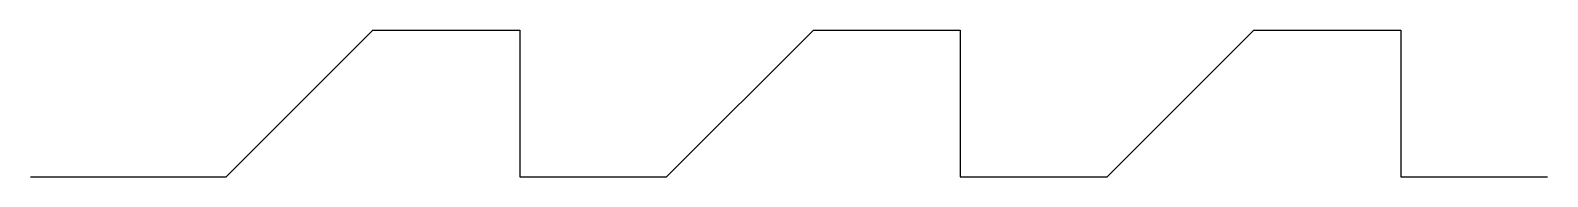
# Model space of a CAD drawing. Header units: inches. Extents: x 0 to 155, y 0 to 15.
import ezdxf

# ---------------------------------------------------------------- set-up
doc = ezdxf.new("R2010")
doc.units = ezdxf.units.IN
doc.header["$MEASUREMENT"] = 0

msp = doc.modelspace()

# ---------------------------------------------------------------- linework, layer by layer
for p, q in [((20, 0), (35, 15)), ((35, 15), (50, 15)), ((50, 15), (50, 0)), ((65, 0), (80, 15)), ((80, 15), (95, 15)), ((95, 15), (95, 0)), ((110, 0), (125, 15)), ((125, 15), (140, 15)), ((140, 15), (140, 0)), ((0, 0), (20, 0)), ((50, 0), (65, 0)), ((95, 0), (110, 0)), ((140, 0), (155, 0))]:
    msp.add_line(p, q)

doc.saveas('drawing.dxf')
